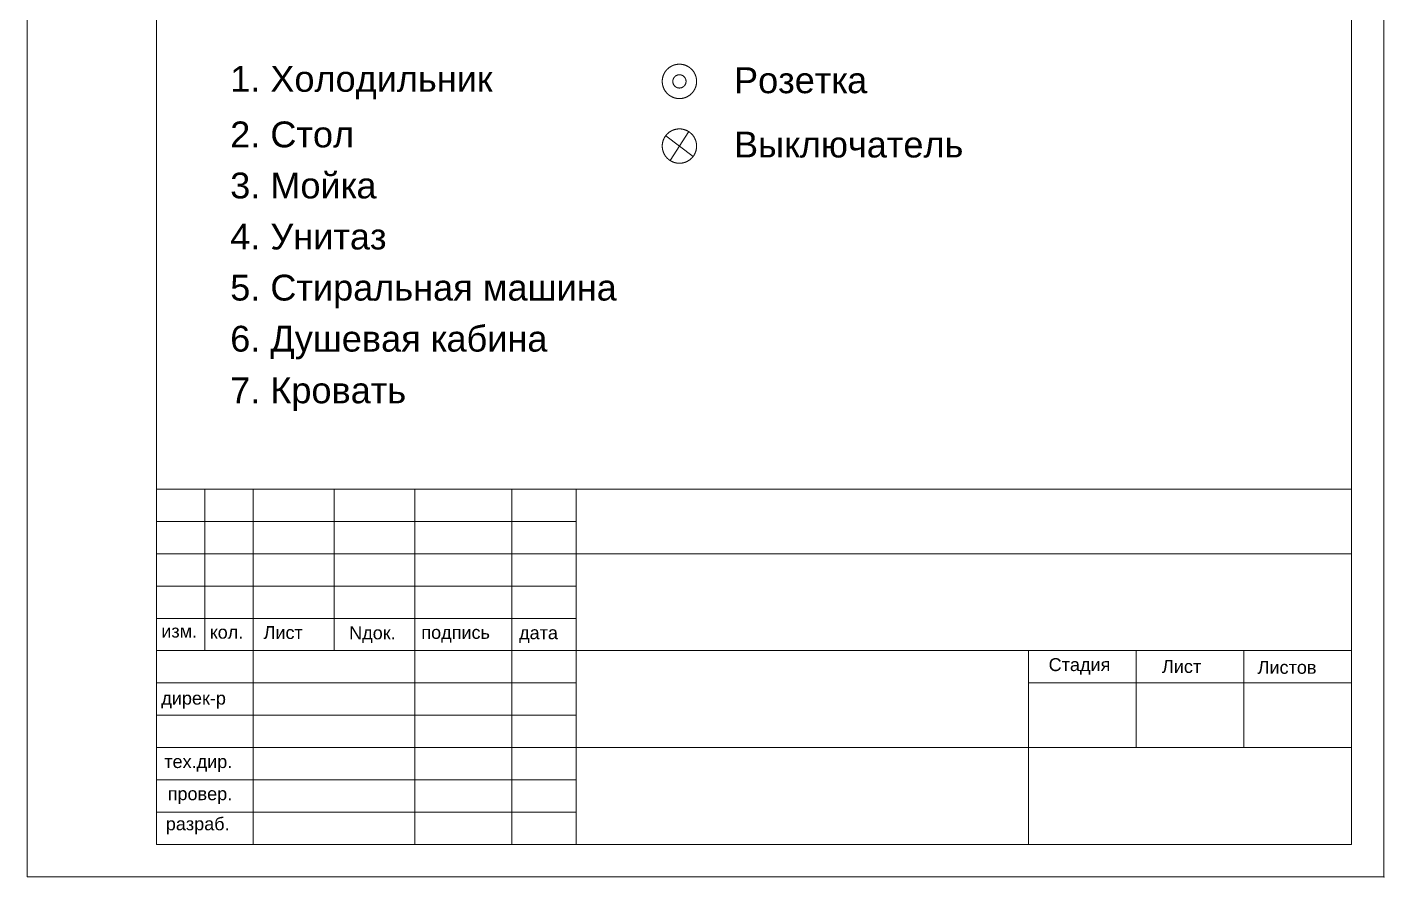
# Model space of a CAD drawing. Header units: inches. Extents: x 494679 to 515679, y 36965 to 66665.
# Drawn here: x 494679 to 515679, y 36965 to 50113 of the extents above; entities that cross this region are included whole.
import ezdxf

# ---------------------------------------------------------------- set-up
doc = ezdxf.new("R2010")
doc.units = ezdxf.units.IN
doc.header["$MEASUREMENT"] = 0
doc.linetypes.add('ACAD_ISO02W100', pattern=[15, 12, -3])
doc.layers.get('0').update_dxf_attribs({"lineweight": 20})
doc.layers.add('Текстовка', color=5, linetype='Continuous', lineweight=20)
doc.styles.get("Standard").update_dxf_attribs({"font": 'arial.ttf'})

msp = doc.modelspace()

# ---------------------------------------------------------------- linework, layer by layer
for p, q in [((497428.6, 42964.9), (497428.6, 40464.9)), ((498178.6, 42964.9), (498178.6, 37464.9)), ((499428.6, 42964.9), (499428.6, 40464.9)), ((500678.6, 42964.9), (500678.6, 37464.9)), ((502178.6, 42964.9), (502178.6, 37464.9)), ((503178.6, 42964.9), (503178.6, 37464.9)), ((496678.6, 42464.9), (503178.6, 42464.9)), ((496678.6, 41964.9), (515178.6, 41964.9)), ((496678.6, 41464.9), (503178.6, 41464.9)), ((496678.6, 40964.9), (503178.6, 40964.9)), ((496678.6, 40464.9), (515178.6, 40464.9)), ((510178.6, 40464.9), (510178.6, 37464.9)), ((511845.3, 40464.9), (511845.3, 38964.9)), ((513512, 40464.9), (513512, 38964.9)), ((496678.6, 39964.9), (503178.6, 39964.9)), ((510178.6, 39964.9), (515178.6, 39964.9)), ((496678.6, 39464.9), (503178.6, 39464.9)), ((496678.6, 38964.9), (515178.6, 38964.9)), ((496678.6, 38464.9), (503178.6, 38464.9)), ((496678.6, 37964.9), (503178.6, 37964.9))]:
    msp.add_line(p, q)
for points in [[(494678.6, 36964.9), (515678.6, 36964.9), (515678.6, 66664.9), (494678.6, 66664.9)], [(496678.6, 37464.9), (515178.6, 37464.9), (515178.6, 66164.9), (496678.6, 66164.9)], [(496678.6, 37464.9), (515178.6, 37464.9), (515178.6, 42964.9), (496678.6, 42964.9)]]:
    msp.add_lwpolyline(points, close=True)
msp.add_point((515678.6, 36964.9))
at = {"layer": 'Текстовка', "color": 7, "linetype": 'ACAD_ISO02W100', "ltscale": 500, "true_color": 0xffffff}
for points in [[(504562.1, 48431.5), (504988.1, 48113.8)], [(504919.6, 48495.7), (504630.6, 48049.6)]]:
    msp.add_lwpolyline(points, dxfattribs=at)
for centre, radius in [((504775.1, 49273.6), 265.8), ((504775.1, 49273.6), 102.5), ((504775.1, 48272.7), 265.8)]:
    msp.add_circle(centre, radius, dxfattribs=at)

# ---------------------------------------------------------------- texts
for s, p in [('изм.', (496755.5, 40667.7)), ('кол.', (497505.8, 40650.8)), ('Лист', (498338.1, 40645.5)), ('Nдок.', (499662.8, 40640.3)), ('подпись', (500780.1, 40647.6)), ('дата', (502292.8, 40642.4)), ('Стадия', (510489.5, 40149.2)), ('Лист', (512244.2, 40120.3)), ('Листов', (513724.7, 40106.7)), ('дирек-р', (496755.5, 39630.1)), ('тех.дир.', (496801.5, 38648.8)), ('провер.', (496854.1, 38151.4)), ('разраб.', (496825.1, 37685.8))]:
    msp.add_text(s, height=200).set_placement(p)
at = {"layer": 'Текстовка', "char_height": 400, "width": 8617.916, "attachment_point": 1}
for s, insert in [('{\\C5;1. \\fArial|b0|i0|c204|p34;Холодильник }', (497822, 49513.4)), ('{\\fArial|b0|i0|c204|p34;\\C5;Розетка}', (505620.4, 49490.9)), ('{\\fArial|b0|i0|c204|p34;\\C5;2\\fArial|b0|i0|c0|p34;. \\fArial|b0|i0|c204|p34;Стол }', (497822, 48653.1)), ('{\\fArial|b0|i0|c204|p34;\\C5;Выключатель}', (505620.5, 48496.2)), ('{\\fArial|b0|i0|c204|p34;\\C5;3\\fArial|b0|i0|c0|p34;. \\fArial|b0|i0|c204|p34;Мойка }', (497822, 47862.9)), ('{\\fArial|b0|i0|c204|p34;\\C5;4\\fArial|b0|i0|c0|p34;. \\fArial|b0|i0|c204|p34;Унитаз }', (497822, 47072.7)), ('{\\fArial|b0|i0|c204|p34;\\C5;5\\fArial|b0|i0|c0|p34;. \\fArial|b0|i0|c204|p34;Стиральная машина }', (497822, 46282.5)), ('{\\C5;6. \\fArial|b0|i0|c204|p34;Душевая кабина }', (497822, 45492.3)), ('{\\C5;7. \\fArial|b0|i0|c204|p34;Кровать}', (497822, 44692.9))]:
    msp.add_mtext(s, dxfattribs=dict(at, insert=insert))

doc.saveas('drawing.dxf')
